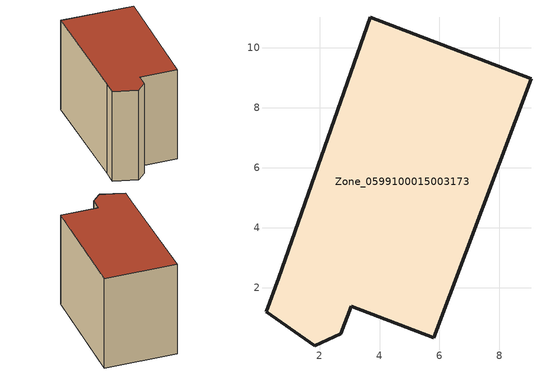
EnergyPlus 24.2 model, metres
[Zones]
Zone_0599100015003173
 floor ground (C_G): 3.7,11.01 9.05,8.96 5.8,0.33 3.06,1.38 2.71,0.46 1.83,0.07 0.21,1.2 0.64,2.33 z0.99
 wall outside (C_F): 9.05,8.96 3.7,11.01 0.64,2.33 0.21,1.2 1.83,0.07 2.71,0.46 3.06,1.38 5.8,0.33 9.05,8.96 z0.99:8.81
 roof outside (C_R): 1.83,0.07 2.71,0.46 3.06,1.38 5.8,0.33 9.05,8.96 3.7,11.01 0.64,2.33 0.21,1.2 z8.81
[BUILDING]
Pand.0599100015003173: North Axis=0; Terrain=City; Loads Convergence Tolerance Value=0.04; Temperature Convergence Tolerance Value=0.4; Solar Distribution=FullExterior; Maximum Number of Warmup Days=25; Minimum Number of Warmup Days=1
[Site:Location]
Rotterdam.The.Hague.AP_ZH_NLD Design_Conditions: Latitude=51.96; Longitude=4.45; Time Zone=1; Elevation=-4.5
[SITE:GROUNDTEMPERATURE:BUILDINGSURFACE]
18, 18, 18, 18, 18, 18, 18, 18, 18, 18, 18, 18
[MATERIAL] Thermal Absorptance=0.9; Solar Absorptance=0.7; Visible Absorptance=0.7
Name | Roughness | Thickness | Conductivity | Density | Specific Heat
G.TI.1965-1974 | MediumSmooth | 0.15 | 0.882353 | 540 | 1210
F.TI.1965-1974 | Rough | 0.3 | 0.697674 | 1920 | 840
R.TI.1965-1974 | MediumRough | 0.2 | 0.232558 | 1500 | 1000
[CONSTRUCTION]
C_G: G.TI.1965-1974
C_F: F.TI.1965-1974
C_R: R.TI.1965-1974
[ZONE]
Zone_0599100015003173: Type=1; Multiplier=1; Ceiling Height=Autocalculate; Volume=Autocalculate; Floor Area=autocalculate; Part of Total Floor Area=Yes
[ZONEINFILTRATION:DESIGNFLOWRATE]
Infil_Zone_0599100015003173: Zone or ZoneList or Space or SpaceList=Zone_0599100015003173; Schedule=AlwaysOn; Design Flow Rate Calculation Method=Flow/Area; Flow Rate per Floor Area=0.003; Constant Term Coefficient=1; Temperature Term Coefficient=0; Velocity Term Coefficient=0; Velocity Squared Term Coefficient=0
[HVACTEMPLATE:ZONE:IDEALLOADSAIRSYSTEM]
Zone_0599100015003173: Maximum Heating Supply Air Temperature=50; Minimum Cooling Supply Air Temperature=13; Maximum Heating Supply Air Humidity Ratio=0.0156; Minimum Cooling Supply Air Humidity Ratio=0.0077; Heating Limit=NoLimit; Cooling Limit=NoLimit; Dehumidification Control Type=ConstantSensibleHeatRatio; Cooling Sensible Heat Ratio=0.7; Dehumidification Setpoint=60; Humidification Control Type=None; Humidification Setpoint=30; Outdoor Air Method=None; Outdoor Air Flow Rate per Person=0.00944; Outdoor Air Flow Rate per Zone Floor Area=0; Outdoor Air Flow Rate per Zone=0; Demand Controlled Ventilation Type=None; Outdoor Air Economizer Type=NoEconomizer; Heat Recovery Type=None; Sensible Heat Recovery Effectiveness=0.7; Latent Heat Recovery Effectiveness=0.65
[ZONECONTROL:THERMOSTAT]
ThermostatControl_Zone_0599100015003173: Zone or ZoneList=Zone_0599100015003173; Control Type Schedule=DualSetpointControlType; Control 1=Thermostat_Zone_0599100015003173; Temperature Difference Between Cutout And Setpoint=0
[THERMOSTATSETPOINT:DUALSETPOINT]
Thermostat_Zone_0599100015003173: Heating Setpoint Temperature Schedule=HeatingSetpoint_Zone_0599100015003173; Cooling Setpoint Temperature Schedule=CoolingSetpoint_Zone_0599100015003173
[SCHEDULE:COMPACT]
HeatingSetpoint_Zone_0599100015003173: Through: 12/31, For: AllDays, Until: 24:00, 21
CoolingSetpoint_Zone_0599100015003173: Through: 12/31, For: AllDays, Until: 24:00, 24
DualSetpointControlType: Through: 12/31, For: AllDays, Until: 24:00, 4
AlwaysOn: Through: 12/31, For: AllDays, Until: 24:00, 1
